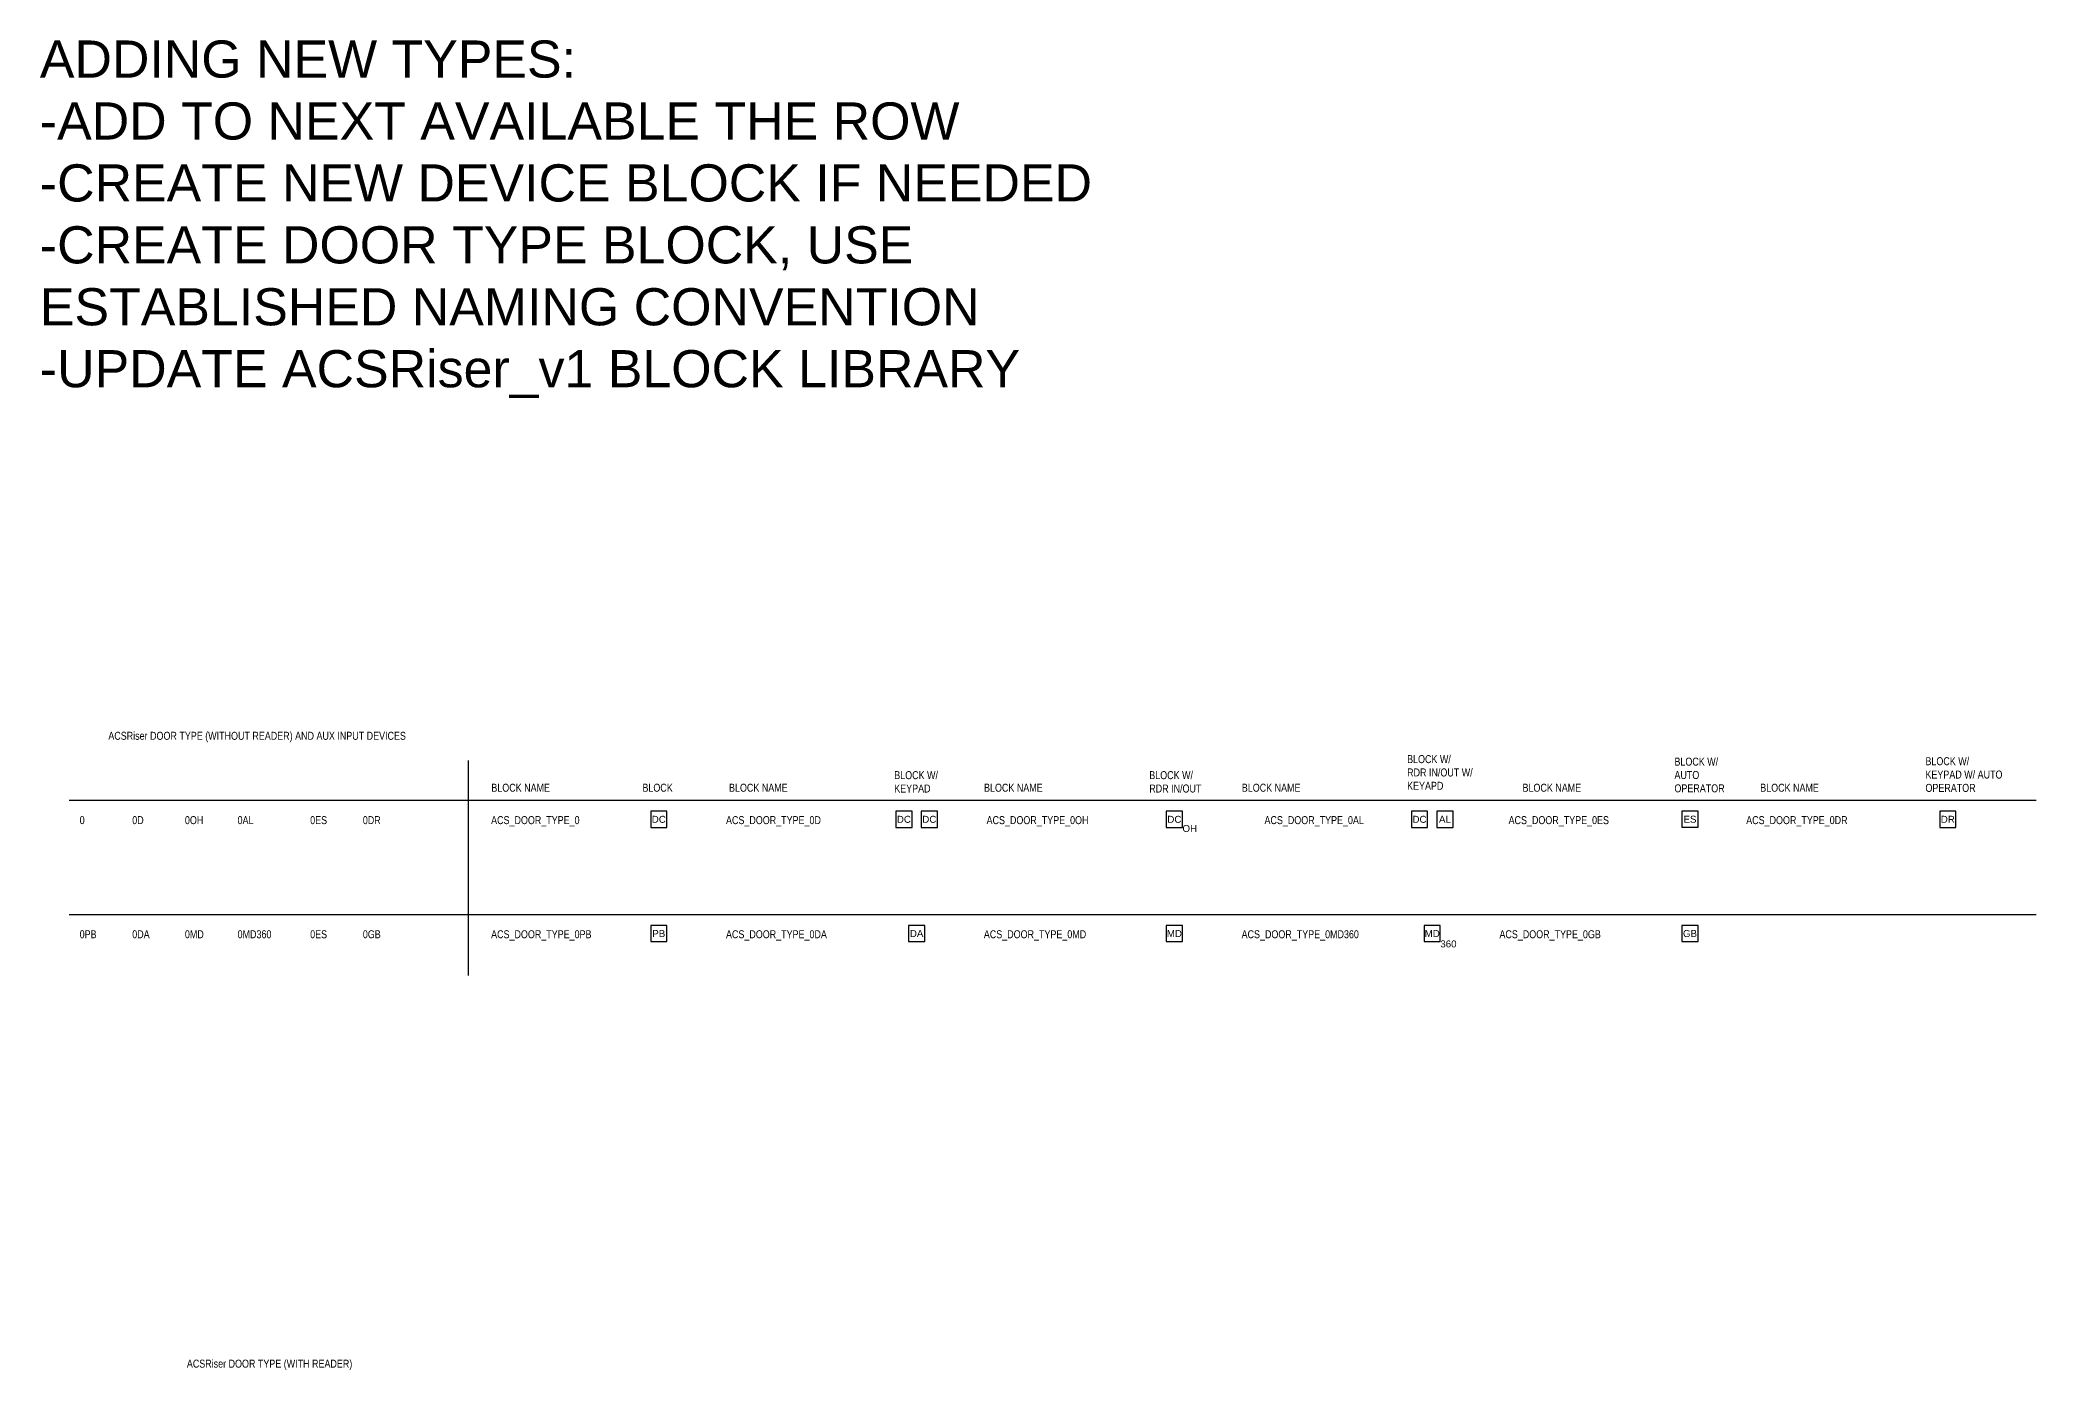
# Model space of a CAD drawing. Header units: inches. Extents: x 26 to 183, y 56 to 129.
# Drawn here: x 40.47 to 67.34, y 111.24 to 129.14 of the extents above; entities that cross this region are included whole.
import ezdxf
from ezdxf.enums import TextEntityAlignment as Align

# ---------------------------------------------------------------- set-up
doc = ezdxf.new("R2010")
doc.units = ezdxf.units.IN
doc.header["$MEASUREMENT"] = 0
doc.set_wipeout_variables(frame=1)
doc.layers.add('E-SERT-ACS', color=23, linetype='Continuous', lineweight=30)
doc.layers.add('S-ANNO-LEGN', color=3, linetype='Continuous', lineweight=25)
doc.layers.add('E-SERT-IDS-TEXT', color=7, linetype='Continuous')
doc.styles.add('MtXpl_Arial_Narrow', font='arial.ttf')
doc.styles.add('ROMANS', font='arial.ttf', dxfattribs={"height": 0.0935})

# ---------------------------------------------------------------- blocks, each defined once
blk = doc.blocks.new('*U91')
blk.add_wipeout([(-0.109, 0), (-0.109, -0.217), (0.109, -0.217), (0.109, 0)]).dxf.layer = 'E-SERT-ACS'
at = {"layer": 'E-SERT-ACS', "color": 0, "linetype": 'ByBlock', "lineweight": -2}
blk.add_lwpolyline([(-0.109, -0.217), (0.109, -0.217), (0.109, 0), (-0.109, 0)], close=True, dxfattribs=at)
at = {"layer": 'E-SERT-ACS', "color": 7, "style": 'MtXpl_Arial_Narrow', "flags": 8}
blk.add_attdef('MODELNO.', text='', height=0.0938, dxfattribs=at).set_placement((0.109, 0), align=Align.BOTTOM_LEFT)
blk.add_attdef('DEVICE_TYPE', text='', height=0.0938, dxfattribs=at).set_placement((0, -0.109), align=Align.MIDDLE)
blk = doc.blocks.new('ACS_DOOR_TYPE_0')
at = {"layer": 'E-SERT-ACS'}
ref = blk.add_blockref('*U91', (0, 0), dxfattribs=at)
ref.add_attrib('DEVICE_TYPE', 'DC', dxfattribs={"color": 7, "height": 0.0938, "style": 'MtXpl_Arial_Narrow'}).set_placement((0, -0.109), align=Align.MIDDLE)
blk = doc.blocks.new('ACS_DOOR_TYPE_0D')
at = {"layer": 'E-SERT-ACS'}
ref = blk.add_blockref('*U91', (-0.171, 0), dxfattribs=at)
ref.add_attrib('DEVICE_TYPE', 'DC', dxfattribs={"color": 7, "height": 0.0938, "style": 'MtXpl_Arial_Narrow'}).set_placement((-0.171, -0.109), align=Align.MIDDLE)
ref = blk.add_blockref('*U91', (0.171, 0), dxfattribs=at)
ref.add_attrib('DEVICE_TYPE', 'DC', dxfattribs={"color": 7, "height": 0.0938, "style": 'MtXpl_Arial_Narrow'}).set_placement((0.171, -0.109), align=Align.MIDDLE)
blk = doc.blocks.new('DC_Door_Contact_Overhead_Door')
blk.add_wipeout([(-0.109, 0), (-0.109, -0.217), (0.109, -0.217), (0.109, 0)]).dxf.layer = 'E-SERT-ACS'
at = {"layer": 'E-SERT-ACS', "color": 0, "linetype": 'ByBlock', "lineweight": -2}
blk.add_lwpolyline([(-0.109, -0.217), (0.109, -0.217), (0.109, 0), (-0.109, 0)], close=True, dxfattribs=at)
at = {"layer": 'E-SERT-ACS', "color": 7, "style": 'MtXpl_Arial_Narrow', "flags": 8}
blk.add_attdef('MODELNO.', text='', height=0.0938, dxfattribs=at).set_placement((0.109, 0), align=Align.BOTTOM_LEFT)
blk.add_attdef('DEVICE_TYPE', text='', height=0.0938, dxfattribs=at).set_placement((0, -0.109), align=Align.MIDDLE)
at = {"layer": 'E-SERT-ACS', "color": 7, "style": 'MtXpl_Arial_Narrow'}
blk.add_attdef('DOOR_TYPE', (0.109, -0.279), '', height=0.0938, dxfattribs=at)
blk = doc.blocks.new('ACS_DOOR_TYPE_0H')
at = {"layer": 'E-SERT-ACS'}
ref = blk.add_blockref('DC_Door_Contact_Overhead_Door', (0, 0), dxfattribs=at)
ref.add_attrib('DOOR_TYPE', 'OH', (0.109, -0.279), dxfattribs={"color": 7, "height": 0.0938, "style": 'MtXpl_Arial_Narrow'})
ref.add_attrib('DEVICE_TYPE', 'DC', dxfattribs={"color": 7, "height": 0.0938, "style": 'MtXpl_Arial_Narrow'}).set_placement((0, -0.109), align=Align.MIDDLE)
blk = doc.blocks.new('AL_Alarm_Buzzer')
blk.add_wipeout([(-0.109, 0), (-0.109, -0.217), (0.109, -0.217), (0.109, 0)]).dxf.layer = 'E-SERT-ACS'
at = {"layer": 'E-SERT-ACS', "color": 0, "linetype": 'ByBlock', "lineweight": -2}
blk.add_lwpolyline([(-0.109, -0.217), (0.109, -0.217), (0.109, 0), (-0.109, 0)], close=True, dxfattribs=at)
at = {"layer": 'E-SERT-ACS', "color": 7, "style": 'MtXpl_Arial_Narrow', "flags": 8}
blk.add_attdef('MODELNO.', text='', height=0.0938, dxfattribs=at).set_placement((0.109, 0), align=Align.BOTTOM_LEFT)
blk.add_attdef('DEVICE_TYPE', text='', height=0.0938, dxfattribs=at).set_placement((0, -0.109), align=Align.MIDDLE)
blk = doc.blocks.new('ACS_DOOR_TYPE_0AL')
at = {"layer": 'E-SERT-ACS'}
ref = blk.add_blockref('*U91', (-0.171, 0), dxfattribs=at)
ref.add_attrib('DEVICE_TYPE', 'DC', dxfattribs={"color": 7, "height": 0.0938, "style": 'MtXpl_Arial_Narrow'}).set_placement((-0.171, -0.109), align=Align.MIDDLE)
ref = blk.add_blockref('AL_Alarm_Buzzer', (0.171, 0), dxfattribs=at)
ref.add_attrib('DEVICE_TYPE', 'AL', dxfattribs={"color": 7, "height": 0.0938, "style": 'MtXpl_Arial_Narrow'}).set_placement((0.171, -0.109), align=Align.MIDDLE)
blk = doc.blocks.new('ES_Electric_Strike')
blk.add_wipeout([(-0.109, 0), (-0.109, -0.217), (0.109, -0.217), (0.109, 0)]).dxf.layer = 'E-SERT-ACS'
at = {"layer": 'E-SERT-ACS', "color": 0, "linetype": 'ByBlock', "lineweight": -2}
blk.add_lwpolyline([(-0.109, -0.217), (0.109, -0.217), (0.109, 0), (-0.109, 0)], close=True, dxfattribs=at)
at = {"layer": 'E-SERT-ACS', "color": 7, "style": 'MtXpl_Arial_Narrow', "flags": 8}
blk.add_attdef('MODELNO.', text='', height=0.0938, dxfattribs=at).set_placement((0.109, 0), align=Align.BOTTOM_LEFT)
blk.add_attdef('DEVICE_TYPE', text='', height=0.0938, dxfattribs=at).set_placement((0, -0.109), align=Align.MIDDLE)
blk = doc.blocks.new('ACS_DOOR_TYPE_0ES')
at = {"layer": 'E-SERT-ACS'}
ref = blk.add_blockref('ES_Electric_Strike', (0, -0.033), dxfattribs=at)
ref.add_attrib('DEVICE_TYPE', 'ES', dxfattribs={"color": 7, "height": 0.0938, "style": 'MtXpl_Arial_Narrow'}).set_placement((0, -0.142), align=Align.MIDDLE)
blk = doc.blocks.new('DR_Door_Release_Button')
blk.add_wipeout([(-0.109, 0), (-0.109, -0.217), (0.109, -0.217), (0.109, 0)]).dxf.layer = 'E-SERT-ACS'
at = {"layer": 'E-SERT-ACS', "color": 0, "linetype": 'ByBlock', "lineweight": -2}
blk.add_lwpolyline([(-0.109, -0.217), (0.109, -0.217), (0.109, 0), (-0.109, 0)], close=True, dxfattribs=at)
at = {"layer": 'E-SERT-ACS', "color": 7, "style": 'MtXpl_Arial_Narrow', "flags": 8}
blk.add_attdef('MODELNO.', text='', height=0.0938, dxfattribs=at).set_placement((0.109, 0), align=Align.BOTTOM_LEFT)
blk.add_attdef('DEVICE_TYPE', text='', height=0.0938, dxfattribs=at).set_placement((0, -0.109), align=Align.MIDDLE)
blk = doc.blocks.new('ACS_DOOR_TYPE_0DR')
at = {"layer": 'E-SERT-ACS'}
ref = blk.add_blockref('DR_Door_Release_Button', (0, 0), dxfattribs=at)
ref.add_attrib('DEVICE_TYPE', 'DR', dxfattribs={"color": 7, "height": 0.0938, "style": 'MtXpl_Arial_Narrow'}).set_placement((0, -0.109), align=Align.MIDDLE)
blk = doc.blocks.new('PB_Push_Button')
blk.add_wipeout([(-0.109, 0), (-0.109, -0.217), (0.109, -0.217), (0.109, 0)]).dxf.layer = 'E-SERT-ACS'
at = {"layer": 'E-SERT-ACS', "color": 0, "linetype": 'ByBlock', "lineweight": -2}
blk.add_lwpolyline([(-0.109, -0.217), (0.109, -0.217), (0.109, 0), (-0.109, 0)], close=True, dxfattribs=at)
at = {"layer": 'E-SERT-ACS', "color": 7, "style": 'MtXpl_Arial_Narrow', "flags": 8}
blk.add_attdef('MODELNO.', text='', height=0.0938, dxfattribs=at).set_placement((0.109, 0), align=Align.BOTTOM_LEFT)
blk.add_attdef('DEVICE_TYPE', text='', height=0.0938, dxfattribs=at).set_placement((0, -0.109), align=Align.MIDDLE)
blk = doc.blocks.new('ACS_DOOR_TYPE_0PB')
at = {"layer": 'E-SERT-ACS'}
ref = blk.add_blockref('PB_Push_Button', (0, 0), dxfattribs=at)
ref.add_attrib('DEVICE_TYPE', 'PB', dxfattribs={"color": 7, "height": 0.0938, "style": 'MtXpl_Arial_Narrow'}).set_placement((0, -0.109), align=Align.MIDDLE)
blk = doc.blocks.new('IDS_DA_Duress_Alarm')
blk.add_wipeout([(-0.109, 0), (-0.109, -0.217), (0.109, -0.217), (0.109, 0)]).dxf.layer = 'E-SERT-ACS'
at = {"layer": 'E-SERT-ACS', "color": 0, "linetype": 'ByBlock', "lineweight": -2}
blk.add_lwpolyline([(-0.109, -0.217), (0.109, -0.217), (0.109, 0), (-0.109, 0)], close=True, dxfattribs=at)
at = {"layer": 'E-SERT-ACS', "color": 7, "style": 'MtXpl_Arial_Narrow', "flags": 8}
blk.add_attdef('MODELNO.', text='', height=0.0938, dxfattribs=at).set_placement((0.109, 0), align=Align.BOTTOM_LEFT)
blk.add_attdef('DEVICE_TYPE', text='', height=0.0938, dxfattribs=at).set_placement((0, -0.109), align=Align.MIDDLE)
blk = doc.blocks.new('ACS_DOOR_TYPE_0DA')
at = {"layer": 'E-SERT-ACS'}
ref = blk.add_blockref('IDS_DA_Duress_Alarm', (0, 0), dxfattribs=at)
ref.add_attrib('DEVICE_TYPE', 'DA', dxfattribs={"color": 7, "height": 0.0938, "style": 'MtXpl_Arial_Narrow'}).set_placement((0, -0.109), align=Align.MIDDLE)
blk = doc.blocks.new('IDS_MD_Motion_Detector')
blk.add_wipeout([(-0.109, 0), (-0.109, -0.217), (0.109, -0.217), (0.109, 0)]).dxf.layer = 'E-SERT-ACS'
at = {"layer": 'E-SERT-ACS', "color": 0, "linetype": 'ByBlock', "lineweight": -2}
blk.add_lwpolyline([(-0.109, -0.217), (0.109, -0.217), (0.109, 0), (-0.109, 0)], close=True, dxfattribs=at)
at = {"layer": 'E-SERT-ACS', "color": 7, "style": 'MtXpl_Arial_Narrow', "flags": 8}
blk.add_attdef('MODELNO.', text='', height=0.0938, dxfattribs=at).set_placement((0.109, 0), align=Align.BOTTOM_LEFT)
blk.add_attdef('DEVICE_TYPE', text='', height=0.0938, dxfattribs=at).set_placement((0, -0.109), align=Align.MIDDLE)
blk = doc.blocks.new('ACS_DOOR_TYPE_0MD')
at = {"layer": 'E-SERT-ACS'}
ref = blk.add_blockref('IDS_MD_Motion_Detector', (0, 0), dxfattribs=at)
ref.add_attrib('DEVICE_TYPE', 'MD', dxfattribs={"color": 7, "height": 0.0938, "style": 'MtXpl_Arial_Narrow'}).set_placement((0, -0.109), align=Align.MIDDLE)
blk = doc.blocks.new('IDS_MD_Motion_Detector_360')
blk.add_wipeout([(-0.109, 0), (-0.109, -0.217), (0.109, -0.217), (0.109, 0)]).dxf.layer = 'E-SERT-ACS'
at = {"layer": 'E-SERT-ACS', "color": 0, "linetype": 'ByBlock', "lineweight": -2}
blk.add_lwpolyline([(-0.109, -0.217), (0.109, -0.217), (0.109, 0), (-0.109, 0)], close=True, dxfattribs=at)
at = {"layer": 'E-SERT-ACS', "color": 7, "style": 'MtXpl_Arial_Narrow', "flags": 8}
for tag, p in [('MODELNO.', (0.109, 0)), ('TYPE', (0.109, -0.324))]:
    blk.add_attdef(tag, text='', height=0.0938, dxfattribs=at).set_placement(p, align=Align.BOTTOM_LEFT)
blk.add_attdef('DEVICE_TYPE', text='', height=0.0938, dxfattribs=at).set_placement((0, -0.109), align=Align.MIDDLE)
blk = doc.blocks.new('ACS_DOOR_TYPE_0MD360')
at = {"layer": 'E-SERT-ACS'}
ref = blk.add_blockref('IDS_MD_Motion_Detector_360', (0, 0), dxfattribs=at)
ref.add_attrib('TYPE', '360', dxfattribs={"color": 7, "height": 0.0938, "style": 'MtXpl_Arial_Narrow'}).set_placement((0.109, -0.324), align=Align.BOTTOM_LEFT)
ref.add_attrib('DEVICE_TYPE', 'MD', dxfattribs={"color": 7, "height": 0.0938, "style": 'MtXpl_Arial_Narrow'}).set_placement((0, -0.109), align=Align.MIDDLE)
blk = doc.blocks.new('IDS_GB_Glass_Break')
blk.add_wipeout([(-0.109, 0), (-0.109, -0.217), (0.109, -0.217), (0.109, 0)]).dxf.layer = 'E-SERT-ACS'
at = {"layer": 'E-SERT-ACS', "color": 0, "linetype": 'ByBlock', "lineweight": -2}
blk.add_lwpolyline([(-0.109, -0.217), (0.109, -0.217), (0.109, 0), (-0.109, 0)], close=True, dxfattribs=at)
at = {"layer": 'E-SERT-ACS', "color": 7, "style": 'MtXpl_Arial_Narrow', "flags": 8}
blk.add_attdef('MODELNO.', text='', height=0.0938, dxfattribs=at).set_placement((0.109, 0), align=Align.BOTTOM_LEFT)
blk.add_attdef('DEVICE_TYPE', text='', height=0.0938, dxfattribs=at).set_placement((0, -0.109), align=Align.MIDDLE)
blk = doc.blocks.new('ACS_DOOR_TYPE_0GB')
at = {"layer": 'E-SERT-ACS'}
ref = blk.add_blockref('IDS_GB_Glass_Break', (0, 0), dxfattribs=at)
ref.add_attrib('DEVICE_TYPE', 'GB', dxfattribs={"color": 7, "height": 0.0938, "style": 'MtXpl_Arial_Narrow'}).set_placement((0, -0.109), align=Align.MIDDLE)

msp = doc.modelspace()

# ---------------------------------------------------------------- linework, layer by layer
at = {"layer": 'E-SERT-IDS-TEXT'}
for p, q in [((46.237, 119.446), (46.237, 116.553)), ((40.863, 118.91), (67.343, 118.91)), ((40.863, 117.373), (67.343, 117.373))]:
    msp.add_line(p, q, dxfattribs=at)

# ---------------------------------------------------------------- block references
at = {"layer": 'E-SERT-ACS'}
for name, p in [('ACS_DOOR_TYPE_0', (48.802, 118.763)), ('ACS_DOOR_TYPE_0D', (52.273, 118.763)), ('ACS_DOOR_TYPE_0H', (55.743, 118.763)), ('ACS_DOOR_TYPE_0AL', (59.214, 118.763)), ('ACS_DOOR_TYPE_0ES', (62.684, 118.797)), ('ACS_DOOR_TYPE_0DR', (66.155, 118.763)), ('ACS_DOOR_TYPE_0PB', (48.802, 117.226)), ('ACS_DOOR_TYPE_0DA', (52.273, 117.226)), ('ACS_DOOR_TYPE_0MD', (55.743, 117.226)), ('ACS_DOOR_TYPE_0MD360', (59.214, 117.226)), ('ACS_DOOR_TYPE_0GB', (62.684, 117.226))]:
    msp.add_blockref(name, p, dxfattribs=at)

# ---------------------------------------------------------------- texts
at = {"layer": 'E-SERT-ACS', "color": 0, "insert": (40.47, 129.136), "char_height": 0.5, "width": 14.68259, "attachment_point": 1, "style": 'MtXpl_Arial_Narrow'}
msp.add_mtext('{\\fArial|b0|i0|c238|p34;ADDING NEW TYPES:\\P-}ADD TO NEXT AVAILABLE{\\fArial|b0|i0|c238|p34; THE ROW\\P-CREATE NEW DEVICE BLOCK IF NEEDED\\P-CREATE DOOR TYPE BLOCK, USE ESTABLISHED NAMING CONVENTION\\P-UPDATE ACSRiser_v1 BLOCK LIBRARY}', dxfattribs=at)
at = {"layer": 'S-ANNO-LEGN', "style": 'ROMANS', "width": 0.8}
for s, height, p in [('ACSRiser DOOR TYPE (WITHOUT READER) AND AUX INPUT DEVICES', 0.10771, (41.392, 119.778)), ('BLOCK NAME', 0.1077, (46.548, 119.079)), ('BLOCK', 0.1077, (48.582, 119.079)), ('BLOCK NAME', 0.1077, (49.748, 119.079)), ('BLOCK NAME', 0.1077, (53.181, 119.079)), ('BLOCK NAME', 0.1077, (56.651, 119.079)), ('BLOCK NAME', 0.1077, (60.43, 119.079)), ('BLOCK NAME', 0.1077, (63.63, 119.079)), ('0', 0.108, (41.006, 118.643)), ('0D', 0.1077, (41.714, 118.643)), ('0OH', 0.1077, (42.423, 118.643)), ('0AL', 0.1077, (43.132, 118.643)), ('0ES', 0.1077, (44.109, 118.643)), ('0DR', 0.1077, (44.818, 118.643)), ('ACS_DOOR_TYPE_0', 0.10771, (46.545, 118.643)), ('ACS_DOOR_TYPE_0D', 0.10771, (49.707, 118.643)), ('ACS_DOOR_TYPE_0OH', 0.10771, (53.215, 118.643)), ('ACS_DOOR_TYPE_0AL', 0.10771, (56.956, 118.643)), ('ACS_DOOR_TYPE_0ES', 0.10771, (60.242, 118.643)), ('ACS_DOOR_TYPE_0DR', 0.10771, (63.441, 118.643)), ('0PB', 0.1077, (41.006, 117.107)), ('0DA', 0.1077, (41.714, 117.107)), ('0MD', 0.1077, (42.423, 117.107)), ('0MD360', 0.1077, (43.132, 117.107)), ('0ES', 0.1077, (44.109, 117.107)), ('0GB', 0.1077, (44.818, 117.107)), ('ACS_DOOR_TYPE_0PB', 0.10771, (46.545, 117.107)), ('ACS_DOOR_TYPE_0DA', 0.10771, (49.707, 117.107)), ('ACS_DOOR_TYPE_0MD', 0.10771, (53.178, 117.107)), ('ACS_DOOR_TYPE_0MD360', 0.10771, (56.648, 117.107)), ('ACS_DOOR_TYPE_0GB', 0.10771, (60.119, 117.107)), ('ACSRiser DOOR TYPE (WITH READER)', 0.10771, (42.449, 111.328))]:
    msp.add_text(s, height=height, dxfattribs=at).set_placement(p, align=Align.MIDDLE_LEFT)
at = {"layer": 'S-ANNO-LEGN', "char_height": 0.10771, "attachment_point": 1, "style": 'ROMANS'}
for s, insert, width in [('{\\W0.8;BLOCK W/ \\PRDR IN/OUT W/ KEYAPD}', (58.876, 119.518), 1.11597), ('{\\W0.8;BLOCK W/ AUTO\\POPERATOR}', (62.475, 119.484), 0.79457), ('{\\W0.8;BLOCK W/ \\PKEYPAD W/ AUTO\\POPERATOR}', (65.854, 119.49), 1.11597), ('{\\W0.8;BLOCK W/ \\PKEYPAD}', (51.972, 119.302), 1.11597), ('{\\W0.8;BLOCK W/ \\PRDR IN/OUT}', (55.405, 119.302), 1.11597)]:
    msp.add_mtext(s, dxfattribs=dict(at, insert=insert, width=width))

doc.saveas('drawing.dxf')
